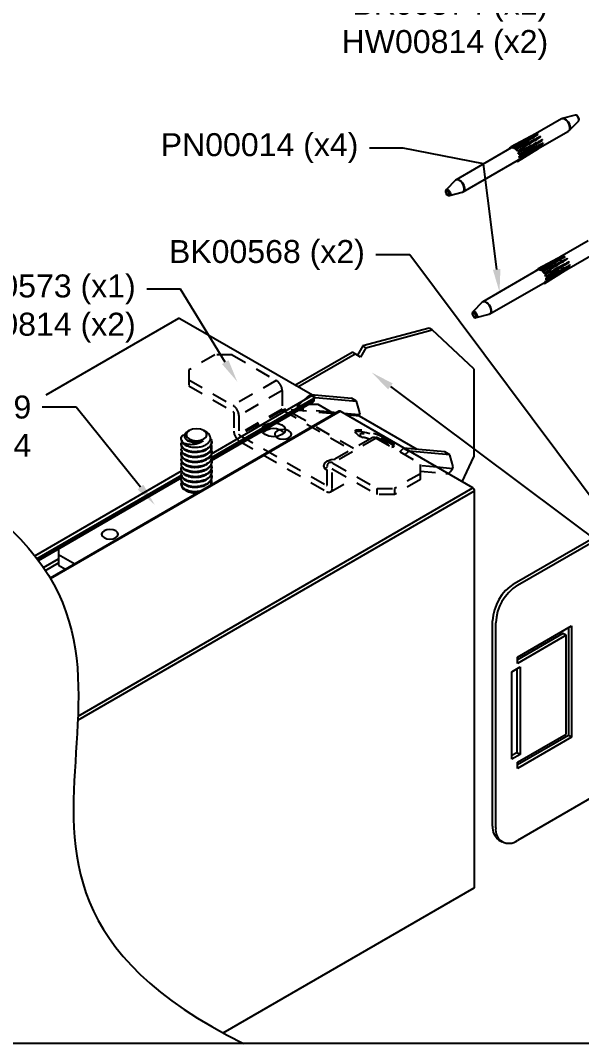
# Model space of a CAD drawing. Header units: inches. Extents: x -1.8 to 12.9, y -12.4 to 0.3.
# Drawn here: x 3.69 to 8.27, y -12.39 to -4.03 of the extents above; entities that cross this region are included whole.
import ezdxf
from ezdxf import colors
from ezdxf.entities.mleader import LeaderData, LeaderLine
from ezdxf.math import Vec2, Vec3

# ---------------------------------------------------------------- set-up
doc = ezdxf.new("R2010")
doc.units = ezdxf.units.IN
doc.header["$LTSCALE"] = 0.5
doc.header["$MEASUREMENT"] = 0
doc.linetypes.add('HIDDEN', pattern=[0.375, 0.25, -0.125])
for name, color, linetype in [('Brackets', 181, 'CONTINUOUS'), ('FAB DWG', 221, 'CONTINUOUS'), ('Hardware', 242, 'CONTINUOUS'), ('Housing', 150, 'CONTINUOUS'), ('Mounting', 4, 'CONTINUOUS')]:
    doc.layers.add(name, color=color, linetype=linetype)
doc.layers.add('Text-Unprinted', color=131, linetype='CONTINUOUS', plot=False)
doc.styles.add('LSAD_Standard', font='arial.ttf')

msp = doc.modelspace()

# ---------------------------------------------------------------- linework, layer by layer
at = {"layer": 'Brackets', "transparency": 16777216}
for p, q in [((7.0267, -6.5428), (6.4843, -6.6881)), ((6.5097, -6.7027), (7.0521, -6.5574)), ((7.0521, -6.5574), (7.0267, -6.5428)), ((7.3936, -6.8742), (7.0521, -6.5574)), ((5.9297, -7.0083), (6.3967, -6.7387)), ((5.9551, -7.0229), (6.4221, -6.7533)), ((6.4221, -6.7533), (6.3967, -6.7387)), ((6.4659, -6.7787), (6.4221, -6.7533)), ((6.4843, -6.6881), (6.4405, -6.764)), ((6.5097, -6.7027), (6.4659, -6.7787)), ((6.5097, -6.7027), (6.4843, -6.6881)), ((7.3936, -6.8742), (7.3936, -7.5943)), ((6.0601, -7.0835), (6.3918, -7.1132)), ((6.0805, -7.0978), (6.0973, -7.1075)), ((6.0973, -7.1075), (6.0871, -7.1165)), ((6.0973, -7.1075), (6.4341, -7.1376)), ((6.4341, -7.1376), (6.3918, -7.1132)), ((6.46, -7.2342), (6.4341, -7.1376)), ((6.454, -7.2497), (6.3285, -7.2385)), ((6.4568, -7.2602), (6.3496, -7.2507)), ((6.46, -7.2342), (6.454, -7.2497)), ((6.9304, -7.5336), (6.4568, -7.2602)), ((7.2962, -7.7971), (7.3936, -7.5943)), ((7.7229, -8.6277), (8.6959, -8.066)), ((7.7483, -8.6424), (8.7213, -8.0807)), ((7.5461, -10.6092), (7.5461, -8.9339)), ((7.5715, -10.6239), (7.5715, -8.9485)), ((7.7483, -9.2298), (8.1902, -8.9746)), ((8.1649, -8.9893), (8.1649, -9.8688)), ((8.1902, -8.9746), (8.1902, -9.8834)), ((8.121, -9.0359), (7.7483, -9.2511)), ((8.1464, -9.0506), (7.7483, -9.2804)), ((8.1464, -9.0506), (8.121, -9.0359)), ((8.1464, -9.8581), (8.1464, -9.0506)), ((7.7483, -9.2804), (7.7483, -9.2298)), ((7.7041, -9.3484), (7.7704, -9.3101)), ((7.7041, -10.0628), (7.7041, -9.3484)), ((7.745, -9.3247), (7.745, -10.0099)), ((7.7704, -9.3101), (7.7704, -10.0246)), ((7.7483, -10.0879), (8.1464, -9.8581)), ((8.1649, -9.8688), (7.7483, -10.1093)), ((8.1902, -9.8834), (7.7483, -10.1386)), ((8.1902, -9.8834), (8.1649, -9.8688)), ((7.745, -10.0099), (7.7041, -10.0335)), ((7.7704, -10.0246), (7.7041, -10.0628)), ((7.7704, -10.0246), (7.745, -10.0099)), ((7.7483, -10.1386), (7.7483, -10.0879)), ((8.7213, -10.1643), (7.7483, -10.726)), ((7.5979, -10.7237), (7.6233, -10.7384))]:
    msp.add_line(p, q, dxfattribs=at)
at = {"layer": 'Brackets', "linetype": 'HIDDEN', "transparency": 16777216}
for p, q in [((5.276, -6.7615), (5.0638, -6.8839)), ((5.4174, -6.7615), (5.276, -6.7615)), ((5.4174, -6.7615), (5.778, -6.9697)), ((5.0638, -6.8839), (5.0638, -7.0144)), ((5.0638, -6.9656), (5.4245, -7.1738)), ((5.0638, -7.0144), (5.4245, -7.2226)), ((5.778, -6.9697), (5.4245, -7.1738)), ((5.8259, -7.0527), (5.4724, -7.2568)), ((5.8259, -7.0527), (5.8259, -7.2031)), ((5.9584, -7.1687), (6.055, -7.0831)), ((6.055, -7.0831), (6.0601, -7.0835)), ((6.055, -7.0831), (6.0805, -7.0978)), ((5.9524, -7.1842), (5.9584, -7.1687)), ((6.0007, -7.1931), (5.9584, -7.1687)), ((6.0007, -7.1931), (6.0871, -7.1165)), ((5.4301, -7.2324), (5.4301, -7.3828)), ((5.8259, -7.2031), (5.4724, -7.4072)), ((5.4724, -7.2568), (5.4724, -7.4072)), ((5.8316, -7.2129), (5.478, -7.417)), ((5.8316, -7.2129), (6.391, -7.5358)), ((6.2492, -7.2417), (5.8556, -7.2065)), ((6.4085, -7.5257), (5.8556, -7.2065)), ((5.9947, -7.2086), (6.0007, -7.1931)), ((6.2281, -7.2295), (5.9947, -7.2086)), ((5.478, -7.417), (6.1875, -7.8266)), ((5.4769, -7.4652), (6.1875, -7.8754)), ((6.5608, -7.4378), (6.2072, -7.6419)), ((6.5947, -7.4411), (6.2411, -7.6452)), ((6.5947, -7.4411), (6.9553, -7.6493)), ((6.7864, -7.5518), (6.8181, -7.5236)), ((6.8286, -7.5762), (6.8604, -7.548)), ((6.1932, -7.8233), (6.1932, -7.6729)), ((6.1932, -7.8233), (6.1932, -7.6729)), ((6.2411, -7.6452), (6.6018, -7.8534)), ((6.9553, -7.7798), (6.9553, -7.6493)), ((6.2355, -7.8477), (6.2355, -7.6973)), ((6.2355, -7.8477), (6.2355, -7.6973)), ((6.2411, -7.6941), (6.6018, -7.9022)), ((6.9553, -7.731), (6.7432, -7.8534)), ((6.2214, -7.8788), (6.3913, -7.7807)), ((6.6018, -7.8534), (6.7432, -7.8534)), ((6.6018, -7.9022), (6.6018, -7.8534)), ((6.9553, -7.7798), (6.7432, -7.9022)), ((6.7432, -7.8534), (6.7432, -7.9022)), ((6.7432, -7.9022), (6.6018, -7.9022))]:
    msp.add_line(p, q, dxfattribs=at)
at = {"layer": 'Brackets', "linetype": 'Continuous', "lineweight": 25, "transparency": 16777216}
for p, q in [((6.2685, -7.2331), (6.2281, -7.2295)), ((6.253, -7.242), (6.2492, -7.2417))]:
    msp.add_line(p, q, dxfattribs=at)
at = {"layer": 'Brackets', "lineweight": 25, "transparency": 16777216}
for p, q in [((7.1549, -7.5537), (6.8181, -7.5236)), ((6.8181, -7.5236), (6.8604, -7.548)), ((7.1972, -7.5781), (6.8604, -7.548)), ((7.1972, -7.5781), (7.1549, -7.5537)), ((7.2231, -7.6747), (7.1972, -7.5781)), ((7.2171, -7.6902), (7.0916, -7.679)), ((7.2171, -7.6902), (7.2231, -7.6747))]:
    msp.add_line(p, q, dxfattribs=at)
at = {"layer": 'Brackets', "linetype": 'HIDDEN', "lineweight": 25, "transparency": 16777216}
for p, q in [((7.0916, -7.679), (6.9553, -7.6668)), ((6.9553, -7.7115), (7.1631, -7.7301))]:
    msp.add_line(p, q, dxfattribs=at)
at = {"layer": 'Brackets', "transparency": 16777216, "flags": 128}
for points in [[(5.6868, -7.4124), (5.6659, -7.3943), (5.6585, -7.3729), (5.6659, -7.3515), (5.6868, -7.3334), (5.7182, -7.3213), (5.7552, -7.3171), (5.7923, -7.3213), (5.8236, -7.3334), (5.8446, -7.3515), (5.852, -7.3729), (5.8446, -7.3943), (5.8236, -7.4124), (5.7923, -7.4245), (5.7552, -7.4288), (5.7182, -7.4245), (5.6868, -7.4124)], [(6.1932, -7.7042), (6.1745, -7.688), (6.1671, -7.6666), (6.1745, -7.6453), (6.1955, -7.6271), (6.2269, -7.615), (6.2604, -7.6112)]]:
    msp.add_lwpolyline(points, dxfattribs=at)
at = {"layer": 'Brackets', "linetype": 'HIDDEN', "transparency": 16777216, "flags": 128}
for points in [[(6.6873, -7.4539), (6.6487, -7.4338), (6.6048, -7.4145), (6.559, -7.3976), (6.5151, -7.3845), (6.4765, -7.3763), (6.4466, -7.3737), (6.4275, -7.3767), (6.421, -7.3853), (6.4276, -7.3986), (6.4466, -7.4157), (6.4766, -7.4351), (6.5151, -7.4552), (6.5236, -7.4592)], [(6.7361, -7.5124), (6.7337, -7.5067), (6.7182, -7.4902), (6.6902, -7.4706), (6.6521, -7.4498), (6.6075, -7.4295), (6.5601, -7.4116), (6.5143, -7.3977), (6.4741, -7.3889), (6.443, -7.3862), (6.4239, -7.3896), (6.4223, -7.3906)], [(6.6962, -7.4997), (6.6897, -7.4881), (6.6696, -7.472), (6.6384, -7.454), (6.5999, -7.4363), (6.5586, -7.4209), (6.5196, -7.4098), (6.4876, -7.4043), (6.4664, -7.4051), (6.4586, -7.412), (6.4652, -7.4242), (6.4822, -7.4382)], [(6.7229, -7.5151), (6.7363, -7.5123), (6.7428, -7.5037), (6.7363, -7.4904), (6.7173, -7.4733), (6.6873, -7.4539)]]:
    msp.add_lwpolyline(points, dxfattribs=at)
at = {"layer": 'Brackets', "linetype": 'HIDDEN', "transparency": 16777216}
for centre, radius, start, end in [((5.7219, -7.0574), 0.1042, 2.60548, 57.39452), ((5.3683, -7.2615), 0.1042, 2.60548, 57.39452), ((6.0318, -7.2147), 0.085, 158.97335, 179.95577), ((5.4178, -7.2329), 0.0123, 2.60548, 57.39452), ((5.8382, -7.2025), 0.0123, 182.60548, 237.39452), ((5.8539, -7.248), 0.0416, 87.64224, 122.34928), ((6.0027, -7.2122), 0.00869, 156.02383, 233.97678), ((5.5347, -7.3779), 0.1047, 182.69297, 236.48332), ((5.4847, -7.4066), 0.0123, 182.60548, 237.39452), ((6.5748, -7.4688), 0.0341, 54.38242, 114.30712), ((6.4552, -7.8011), 0.3901, 55.98148, 68.58188), ((6.2224, -7.6682), 0.0296, 50.79671, 189.21404), ((6.2389, -7.6968), 0.00349, 50.79671, 189.21404), ((6.1898, -7.8239), 0.00349, 230.79671, 9.21404), ((6.2063, -7.8525), 0.0296, 230.79671, 9.21404)]:
    msp.add_arc(centre, radius, start, end, dxfattribs=at)
at = {"layer": 'Brackets', "transparency": 16777216}
for centre, radius, start, end in [((6.4619, -7.2532), 0.00869, 156.02383, 233.97678), ((5.7552, -7.4911), 0.1279, 47.14783, 132.85217), ((6.2639, -7.7849), 0.1279, 123.5342, 132.85217), ((7.9299, -8.9514), 0.3842, 122.60548, 177.39452), ((7.9553, -8.966), 0.3842, 122.60548, 177.39452), ((7.6686, -10.6228), 0.1232, 173.70115, 234.98667), ((7.6793, -10.6414), 0.1092, 170.78596, 309.20329)]:
    msp.add_arc(centre, radius, start, end, dxfattribs=at)
at = {"layer": 'Brackets', "lineweight": 25, "transparency": 16777216}
for centre, radius, start, end in [((7.1639, -7.6526), 0.0775, 269.40998, 280.38884), ((7.1598, -7.6713), 0.0603, 287.40693, 341.68273)]:
    msp.add_arc(centre, radius, start, end, dxfattribs=at)
at = {"layer": 'Brackets', "linetype": 'HIDDEN', "transparency": 16777216}
for points, knots in [([(6.5402, -7.4497), (6.5335, -7.4472), (6.5167, -7.4412), (6.4954, -7.4362), (6.4809, -7.4339), (6.4783, -7.435), (6.4781, -7.4351)], [0, 0, 0, 0, 0.240847, 0.60214, 0.971615, 1, 1, 1, 1]), ([(6.5976, -7.4379), (6.6097, -7.4458), (6.6218, -7.4537), (6.6297, -7.4613), (6.6298, -7.4614)], [0, 0, 0, 0, 0.990561, 1, 1, 1, 1]), ([(6.6748, -7.4874), (6.6679, -7.4813), (6.6555, -7.4703), (6.6271, -7.4531), (6.6076, -7.443), (6.5976, -7.4379)], [0, 0, 0, 0, 0.385637, 0.687452, 1, 1, 1, 1]), ([(6.6879, -7.4961), (6.6862, -7.4924), (6.6837, -7.4869), (6.676, -7.48), (6.6734, -7.4777)], [0, 0, 0, 0, 0.673372, 1, 1, 1, 1])]:
    msp.add_open_spline(points, degree=3, knots=knots, dxfattribs=at)
at = {"layer": 'Hardware', "transparency": 16777216}
for p, q in [((8.1083, -4.833), (7.8767, -4.9667)), ((8.1159, -4.8309), (8.1104, -4.8322)), ((8.2195, -4.803), (8.1148, -4.8303)), ((8.1714, -4.9283), (8.2474, -4.8513)), ((7.8967, -4.956), (7.6987, -5.062)), ((7.9165, -4.9606), (7.7185, -5.0666)), ((7.8812, -5.0074), (7.7386, -5.0837)), ((7.839, -5.0769), (7.9537, -5.0057)), ((7.913, -5.0785), (8.1658, -4.9326)), ((7.6975, -5.0701), (7.247, -5.3302)), ((7.6969, -5.0645), (7.6845, -5.0711)), ((7.7496, -5.1803), (7.9211, -5.0738)), ((7.7627, -5.1244), (7.8394, -5.0767)), ((7.7638, -5.1711), (7.9546, -5.0527)), ((7.7686, -5.1507), (7.9594, -5.0322)), ((7.3045, -5.4298), (7.7568, -5.1687)), ((7.2414, -5.3345), (7.1655, -5.4115)), ((7.2954, -5.4323), (7.3025, -5.4306)), ((7.3045, -5.4298), (7.3031, -5.4305)), ((7.1933, -5.4598), (7.298, -5.4325)), ((8.3275, -5.8297), (8.0958, -5.9635)), ((8.1321, -6.0753), (8.385, -5.9293)), ((8.1158, -5.9528), (7.9178, -6.0587)), ((8.1356, -5.9573), (7.9376, -6.0633)), ((8.1003, -6.0042), (7.9578, -6.0805)), ((8.0581, -6.0737), (8.1728, -6.0024)), ((7.9167, -6.0669), (7.4661, -6.327)), ((7.9161, -6.0612), (7.9036, -6.0679)), ((7.9688, -6.1771), (8.1402, -6.0706)), ((7.9818, -6.1211), (8.0586, -6.0735)), ((7.9829, -6.1679), (8.1737, -6.0494)), ((7.9877, -6.1474), (8.1785, -6.029)), ((7.5236, -6.4266), (7.9759, -6.1655)), ((7.4606, -6.3313), (7.3846, -6.4082)), ((7.4125, -6.4565), (7.5171, -6.4292)), ((7.5145, -6.4291), (7.5217, -6.4274)), ((7.5236, -6.4266), (7.5222, -6.4273))]:
    msp.add_line(p, q, dxfattribs=at)
at = {"layer": 'Hardware', "transparency": 16777216, "flags": 128}
for points in [[(8.1658, -4.9326), (8.17, -4.9293), (8.1766, -4.9165), (8.1772, -4.8985), (8.1717, -4.8781), (8.1609, -4.8585), (8.1465, -4.8425), (8.1306, -4.8327), (8.1158, -4.8305), (8.1083, -4.833)], [(8.1154, -4.8302), (8.1174, -4.8298), (8.1322, -4.832), (8.148, -4.8418), (8.1623, -4.8577), (8.1731, -4.8773)], [(8.2474, -4.8513), (8.2474, -4.8513), (8.2506, -4.845), (8.2509, -4.8362), (8.2482, -4.8262), (8.2429, -4.8165), (8.2358, -4.8087), (8.228, -4.8038), (8.2207, -4.8028), (8.2195, -4.803)], [(8.1731, -4.8773), (8.1786, -4.8975), (8.178, -4.9154), (8.1714, -4.9282), (8.1714, -4.9283)], [(7.6831, -5.0785), (7.6828, -5.0774), (7.6826, -5.0745), (7.6833, -5.0723), (7.6849, -5.071), (7.687, -5.0709), (7.6894, -5.0719), (7.6914, -5.0737)], [(7.6976, -5.0703), (7.6968, -5.0672), (7.697, -5.0644), (7.698, -5.0625), (7.6998, -5.0616), (7.7021, -5.062), (7.7045, -5.0634), (7.7067, -5.0658), (7.7084, -5.0688)], [(7.7166, -5.0707), (7.717, -5.0682), (7.7184, -5.0667), (7.7204, -5.0662), (7.7228, -5.067), (7.7252, -5.0688), (7.7272, -5.0715), (7.7287, -5.0746), (7.7293, -5.0776)], [(7.7376, -5.0847), (7.7392, -5.0835), (7.7413, -5.0835), (7.7438, -5.0846), (7.7461, -5.0868), (7.748, -5.0897), (7.7491, -5.0928), (7.7494, -5.0958), (7.7488, -5.0981)], [(7.7506, -5.1721), (7.7514, -5.1752), (7.7512, -5.1779), (7.7502, -5.1799), (7.7484, -5.1808), (7.7461, -5.1804), (7.7437, -5.179), (7.742, -5.1773)], [(7.7549, -5.1084), (7.7572, -5.1088), (7.7597, -5.1104), (7.7619, -5.1129), (7.7635, -5.1159), (7.7644, -5.119), (7.7643, -5.1218), (7.7633, -5.1238), (7.7616, -5.1248)], [(7.7624, -5.1589), (7.7643, -5.1618), (7.7654, -5.1649), (7.7656, -5.1679), (7.7648, -5.1701), (7.7633, -5.1714), (7.7612, -5.1715), (7.7587, -5.1704), (7.7564, -5.1683)], [(7.764, -5.1356), (7.7664, -5.1375), (7.7685, -5.1402), (7.7698, -5.1433), (7.7704, -5.1464), (7.77, -5.1489), (7.7687, -5.1506), (7.7668, -5.1511), (7.7644, -5.1505)], [(7.298, -5.4325), (7.307, -5.4272), (7.3136, -5.4145), (7.3142, -5.3966), (7.3087, -5.3763), (7.2979, -5.3567), (7.2836, -5.3408), (7.2678, -5.331), (7.253, -5.3288), (7.2414, -5.3345)], [(7.247, -5.3302), (7.2544, -5.3277), (7.2693, -5.3299), (7.2851, -5.3398), (7.2995, -5.3557), (7.3103, -5.3754)], [(7.165, -5.439), (7.1684, -5.4454), (7.1731, -5.4505), (7.1782, -5.4536), (7.1829, -5.4544), (7.1867, -5.4525), (7.1888, -5.4484), (7.189, -5.4426), (7.1872, -5.4361), (7.1837, -5.4297), (7.1791, -5.4246), (7.174, -5.4215), (7.1692, -5.4208), (7.1655, -5.4226), (7.1634, -5.4267), (7.1632, -5.4325), (7.165, -5.439)], [(7.1655, -5.4115), (7.1711, -5.4087), (7.1784, -5.4098), (7.1862, -5.4146), (7.1933, -5.4224), (7.1986, -5.4321), (7.2013, -5.4421), (7.201, -5.4509), (7.1978, -5.4572), (7.1933, -5.4598)], [(7.3103, -5.3754), (7.3159, -5.3957), (7.3153, -5.4137), (7.3087, -5.4266), (7.3045, -5.4298)], [(7.9022, -6.0752), (7.9019, -6.0742), (7.9017, -6.0713), (7.9024, -6.069), (7.904, -6.0677), (7.9061, -6.0676), (7.9085, -6.0687), (7.9105, -6.0704)], [(7.9167, -6.067), (7.9159, -6.0639), (7.9161, -6.0612), (7.9171, -6.0593), (7.9189, -6.0584), (7.9212, -6.0587), (7.9236, -6.0602), (7.9258, -6.0626), (7.9276, -6.0656)], [(7.9357, -6.0675), (7.9362, -6.065), (7.9375, -6.0634), (7.9395, -6.063), (7.9419, -6.0637), (7.9443, -6.0656), (7.9464, -6.0682), (7.9478, -6.0713), (7.9484, -6.0744)], [(7.9567, -6.0814), (7.9583, -6.0802), (7.9605, -6.0802), (7.9629, -6.0814), (7.9652, -6.0836), (7.9671, -6.0864), (7.9682, -6.0896), (7.9685, -6.0925), (7.9679, -6.0949)], [(7.9697, -6.1689), (7.9705, -6.172), (7.9703, -6.1747), (7.9693, -6.1766), (7.9675, -6.1775), (7.9652, -6.1772), (7.9628, -6.1757), (7.9611, -6.174)], [(7.9741, -6.1052), (7.9764, -6.1056), (7.9788, -6.1072), (7.981, -6.1096), (7.9826, -6.1127), (7.9835, -6.1158), (7.9834, -6.1185), (7.9825, -6.1206), (7.9807, -6.1215)], [(7.9816, -6.1557), (7.9834, -6.1586), (7.9845, -6.1617), (7.9847, -6.1646), (7.984, -6.1669), (7.9824, -6.1682), (7.9803, -6.1683), (7.9779, -6.1672), (7.9755, -6.1651)], [(7.9832, -6.1323), (7.9856, -6.1343), (7.9876, -6.137), (7.989, -6.1401), (7.9895, -6.1431), (7.9891, -6.1457), (7.9878, -6.1473), (7.9859, -6.1479), (7.9835, -6.1472)], [(7.5171, -6.4292), (7.5261, -6.424), (7.5327, -6.4112), (7.5333, -6.3933), (7.5278, -6.373), (7.517, -6.3535), (7.5027, -6.3376), (7.4869, -6.3278), (7.4721, -6.3256), (7.4606, -6.3313)], [(7.4661, -6.327), (7.4735, -6.3245), (7.4884, -6.3267), (7.5042, -6.3365), (7.5187, -6.3525), (7.5295, -6.3721)], [(7.3841, -6.4358), (7.3875, -6.4421), (7.3922, -6.4472), (7.3973, -6.4504), (7.4021, -6.4511), (7.4058, -6.4493), (7.4079, -6.4451), (7.4081, -6.4394), (7.4063, -6.4328), (7.4029, -6.4265), (7.3982, -6.4214), (7.3931, -6.4182), (7.3883, -6.4175), (7.3846, -6.4194), (7.3825, -6.4235), (7.3823, -6.4293), (7.3841, -6.4358)], [(7.3846, -6.4082), (7.3903, -6.4054), (7.3976, -6.4065), (7.4054, -6.4113), (7.4124, -6.4192), (7.4177, -6.4288), (7.4205, -6.4388), (7.4202, -6.4477), (7.4169, -6.454), (7.4125, -6.4565)], [(7.5295, -6.3721), (7.535, -6.3925), (7.5344, -6.4105), (7.5278, -6.4233), (7.5236, -6.4266)]]:
    msp.add_lwpolyline(points, dxfattribs=at)
at = {"layer": 'Hardware', "transparency": 16777216}
for centre, radius, start, end in [((7.897, -4.9573), 0.00131, 32.99502, 104.57169), ((7.9167, -4.9624), 0.00183, 15.49078, 95.09869), ((7.9364, -4.98), 0.00238, 1.78132, 77.80732), ((7.9513, -5.005), 0.00245, 344.96037, 59.43044), ((7.7059, -5.0912), 0.0225, 83.61856, 111.69015), ((7.6984, -5.1192), 0.0517, 53.40718, 69.49045), ((7.6735, -5.1494), 0.0911, 34.28514, 45.3035), ((7.9537, -5.0518), 0.00129, 314.00751, 31.76155), ((7.958, -5.0311), 0.00175, 321.8837, 50.0848), ((7.6717, -5.1519), 0.0939, 16.79596, 27.59485), ((7.7395, -5.1509), 0.0243, 314.02497, 340.73549), ((7.7084, -5.1444), 0.0564, 353.8124, 8.99753), ((8.1161, -5.954), 0.00131, 32.99502, 104.57169), ((8.1358, -5.9592), 0.00183, 15.49078, 95.09869), ((8.1555, -5.9767), 0.00238, 1.78132, 77.80732), ((8.1705, -6.0018), 0.00245, 344.96037, 59.43044), ((7.925, -6.088), 0.0225, 83.61856, 111.69015), ((7.9176, -6.1159), 0.0517, 53.40718, 69.49045), ((7.8926, -6.1462), 0.0911, 34.28514, 45.3035), ((8.1728, -6.0485), 0.00129, 314.00751, 31.76155), ((8.1771, -6.0279), 0.00175, 321.8837, 50.0848), ((7.8909, -6.1487), 0.0939, 16.79596, 27.59485), ((7.9587, -6.1477), 0.0243, 314.02497, 340.73549), ((7.9275, -6.1412), 0.0564, 353.8124, 8.99753)]:
    msp.add_arc(centre, radius, start, end, dxfattribs=at)
for points, knots in [([(8.2472, -4.851), (8.2477, -4.8506), (8.2501, -4.8488), (8.2521, -4.8435), (8.2532, -4.8359), (8.2515, -4.8266), (8.2468, -4.8168), (8.2395, -4.8083), (8.2313, -4.8034), (8.2242, -4.8019), (8.2208, -4.803), (8.2198, -4.8033)], [0, 0, 0, 0, 0.0341972, 0.1359613, 0.2488412, 0.3845063, 0.5314127, 0.6791678, 0.836556, 0.9534937, 1, 1, 1, 1]), ([(7.7084, -5.0688), (7.7122, -5.0666), (7.7321, -5.0548), (7.7953, -5.0172), (7.8548, -4.9821), (7.8981, -4.9565)], [0, 0, 0, 0, 0.058989, 0.315059, 1, 1, 1, 1]), ([(7.7293, -5.0776), (7.733, -5.0754), (7.7529, -5.0632), (7.816, -5.0246), (7.8753, -4.9883), (7.9184, -4.9619)], [0, 0, 0, 0, 0.058989, 0.315059, 1, 1, 1, 1]), ([(7.7488, -5.0981), (7.7525, -5.0958), (7.7725, -5.0834), (7.8359, -5.044), (7.8954, -5.0069), (7.9388, -4.9799)], [0, 0, 0, 0, 0.058989, 0.315059, 1, 1, 1, 1]), ([(7.9526, -5.0029), (7.9521, -5.0032), (7.9483, -5.0052), (7.9314, -5.0142), (7.866, -5.049), (7.8039, -5.0822), (7.7549, -5.1084)], [0, 0, 0, 0, 0.007458, 0.057409, 0.257212, 1, 1, 1, 1]), ([(7.9369, -4.9777), (7.9364, -4.9779), (7.9326, -4.9799), (7.9155, -4.989), (7.8974, -4.9987), (7.8826, -5.0067), (7.8811, -5.0075)], [0, 0, 0, 0, 0.026637, 0.205031, 0.918608, 1, 1, 1, 1]), ([(7.9548, -5.0511), (7.9543, -5.0514), (7.9507, -5.0534), (7.9342, -5.0626), (7.8707, -5.0984), (7.8101, -5.1322), (7.7624, -5.1589)], [0, 0, 0, 0, 0.007458, 0.057409, 0.257212, 1, 1, 1, 1]), ([(7.9591, -5.0298), (7.9587, -5.0301), (7.9549, -5.0321), (7.9382, -5.0411), (7.8738, -5.0761), (7.8124, -5.1094), (7.764, -5.1356)], [0, 0, 0, 0, 0.007458, 0.057409, 0.257212, 1, 1, 1, 1]), ([(7.1655, -5.4119), (7.165, -5.4122), (7.1628, -5.414), (7.1608, -5.4191), (7.1596, -5.4266), (7.1608, -5.4336), (7.1624, -5.4377), (7.1628, -5.4387)], [0, 0, 0, 0, 0.065785, 0.306251, 0.571545, 0.890556, 1, 1, 1, 1]), ([(7.1628, -5.4387), (7.1642, -5.4416), (7.1671, -5.4477), (7.1743, -5.4552), (7.1822, -5.4595), (7.1889, -5.4609), (7.1921, -5.4598), (7.193, -5.4595)], [0, 0, 0, 0, 0.221492, 0.477911, 0.724167, 0.926519, 1, 1, 1, 1]), ([(7.9276, -6.0656), (7.9313, -6.0634), (7.9512, -6.0515), (8.0144, -6.014), (8.0739, -5.9789), (8.1172, -5.9533)], [0, 0, 0, 0, 0.058989, 0.315059, 1, 1, 1, 1]), ([(7.9484, -6.0744), (7.9521, -6.0721), (7.972, -6.0599), (8.0351, -6.0213), (8.0944, -5.9851), (8.1376, -5.9587)], [0, 0, 0, 0, 0.058989, 0.315059, 1, 1, 1, 1]), ([(7.9679, -6.0949), (7.9716, -6.0925), (7.9916, -6.0801), (8.055, -6.0407), (8.1146, -6.0037), (8.1579, -5.9767)], [0, 0, 0, 0, 0.058989, 0.315059, 1, 1, 1, 1]), ([(8.1717, -5.9997), (8.1712, -5.9999), (8.1674, -6.0019), (8.1505, -6.0109), (8.0851, -6.0458), (8.023, -6.079), (7.9741, -6.1052)], [0, 0, 0, 0, 0.007458, 0.057409, 0.257212, 1, 1, 1, 1]), ([(8.156, -5.9744), (8.1555, -5.9747), (8.1517, -5.9767), (8.1346, -5.9858), (8.1165, -5.9955), (8.1017, -6.0034), (8.1002, -6.0043)], [0, 0, 0, 0, 0.026637, 0.205031, 0.918608, 1, 1, 1, 1]), ([(8.1739, -6.0478), (8.1735, -6.0481), (8.1698, -6.0502), (8.1533, -6.0594), (8.0898, -6.0951), (8.0293, -6.129), (7.9816, -6.1557)], [0, 0, 0, 0, 0.007458, 0.057409, 0.257212, 1, 1, 1, 1]), ([(8.1783, -6.0266), (8.1778, -6.0268), (8.174, -6.0288), (8.1573, -6.0378), (8.0929, -6.0729), (8.0315, -6.1061), (7.9832, -6.1323)], [0, 0, 0, 0, 0.007458, 0.057409, 0.257212, 1, 1, 1, 1]), ([(7.3846, -6.4086), (7.3841, -6.409), (7.3819, -6.4107), (7.3799, -6.4159), (7.3788, -6.4234), (7.3799, -6.4303), (7.3815, -6.4344), (7.3819, -6.4355)], [0, 0, 0, 0, 0.065785, 0.306251, 0.571545, 0.890556, 1, 1, 1, 1]), ([(7.3819, -6.4355), (7.3833, -6.4383), (7.3863, -6.4444), (7.3934, -6.4519), (7.4013, -6.4563), (7.408, -6.4577), (7.4113, -6.4566), (7.4121, -6.4563)], [0, 0, 0, 0, 0.221492, 0.477911, 0.724167, 0.926519, 1, 1, 1, 1])]:
    msp.add_open_spline(points, degree=3, knots=knots, dxfattribs=at)
at = {"layer": 'Housing', "linetype": 'Continuous', "lineweight": 25, "transparency": 16777216}
for p, q in [((4.9787, -6.464), (3.8941, -7.0901)), ((6.073, -7.091), (4.9887, -6.465)), ((5.2472, -7.5677), (6.073, -7.091)), ((5.2461, -7.6173), (6.0871, -7.1318)), ((5.2477, -7.6232), (6.083, -7.1409)), ((5.2496, -7.5989), (6.0871, -7.1155)), ((6.0871, -7.1318), (6.0871, -7.1155)), ((6.2897, -7.2209), (3.9295, -8.5834)), ((3.9324, -8.5884), (6.2997, -7.2218)), ((7.384, -7.8478), (6.2997, -7.2218)), ((3.804, -8.4008), (5.0041, -7.708)), ((3.8215, -8.4234), (5.005, -7.7401)), ((3.8301, -8.4348), (5.0053, -7.7563)), ((3.8336, -8.4395), (5.0049, -7.7633)), ((4.1573, -9.7105), (7.384, -7.8478)), ((4.1559, -9.744), (7.3982, -7.8723)), ((7.3982, -11.1058), (7.3982, -7.8723)), ((3.8757, -8.4987), (3.9987, -8.4277)), ((3.8914, -8.5223), (3.9987, -8.4604)), ((5.3432, -12.2988), (7.394, -11.115))]:
    msp.add_line(p, q, dxfattribs=at)
for centre, radius, start, end in [((4.9828, -6.4732), 0.0101, 54.38243, 114.30712), ((6.0564, -7.1169), 0.0307, 2.60548, 57.39452), ((6.0773, -7.1329), 0.00986, 305.01331, 6.29877), ((6.2938, -7.23), 0.0101, 54.38243, 114.30712), ((7.3675, -7.8737), 0.0307, 2.60484, 57.39501), ((7.3884, -11.1069), 0.00986, 305.01321, 6.29842)]:
    msp.add_arc(centre, radius, start, end, dxfattribs=at)
at = {"layer": 'Housing', "color": 1, "transparency": 16777216}
msp.add_open_spline([(2.7705, -7.6295), (4.2482, -8.3619), (4.1405, -10.0076), (4.0329, -11.6533), (5.5106, -12.3857)], degree=3, dxfattribs=at)
at = {"layer": 'Mounting', "linetype": 'Continuous', "lineweight": 25, "transparency": 16777216}
for p, q in [((6.1201, -7.1671), (6.0376, -7.1671)), ((6.2514, -7.243), (6.1201, -7.1671)), ((5.0659, -7.3787), (5.0533, -7.386)), ((5.2039, -7.3893), (5.1855, -7.3787)), ((5.0012, -7.4458), (5.0012, -7.454)), ((5.0012, -7.4897), (5.0012, -7.4948)), ((5.2502, -7.4744), (5.2502, -7.4693)), ((5.2502, -7.5153), (5.2502, -7.5101)), ((5.0012, -7.5306), (5.0012, -7.5357)), ((5.0012, -7.5714), (5.0012, -7.5765)), ((5.2502, -7.5561), (5.2502, -7.551)), ((5.2502, -7.5969), (5.2502, -7.5918)), ((5.0012, -7.6122), (5.0012, -7.6173)), ((5.0012, -7.653), (5.0012, -7.6582)), ((5.2502, -7.6377), (5.2502, -7.6326)), ((5.2502, -7.6786), (5.2502, -7.6734)), ((5.0012, -7.6939), (5.0012, -7.699)), ((5.0012, -7.7347), (5.0012, -7.7398)), ((5.2502, -7.7194), (5.2502, -7.7143)), ((5.2502, -7.7602), (5.2502, -7.7551)), ((5.0012, -7.7755), (5.0012, -7.7806)), ((5.0012, -7.8164), (5.0012, -7.8215)), ((5.2427, -7.8278), (5.2469, -7.8009)), ((5.2502, -7.8011), (5.2502, -7.7959)), ((5.073, -7.8792), (5.0714, -7.8818)), ((3.9987, -8.3442), (3.9987, -8.4771)), ((3.9987, -8.3917), (4.1301, -8.4676)), ((3.9987, -8.4771), (4.0561, -8.5103))]:
    msp.add_line(p, q, dxfattribs=at)
at = {"layer": 'Mounting', "linetype": 'Continuous', "lineweight": 25, "transparency": 16777216, "flags": 128}
for points in [[(5.1854, -7.3787), (5.158, -7.3681), (5.1257, -7.3644), (5.0934, -7.3681), (5.0659, -7.3787), (5.0476, -7.3945), (5.0412, -7.4132), (5.0476, -7.4319), (5.0659, -7.4477), (5.0934, -7.4583), (5.1257, -7.462), (5.158, -7.4583), (5.1854, -7.4477), (5.2038, -7.4319), (5.2102, -7.4132), (5.2038, -7.3945), (5.1854, -7.3787)], [(5.8809, -7.3817), (5.8588, -7.3732), (5.8328, -7.3702), (5.8068, -7.3732), (5.7847, -7.3817), (5.77, -7.3945), (5.7648, -7.4095), (5.77, -7.4245), (5.7847, -7.4373), (5.8068, -7.4458), (5.8328, -7.4488), (5.8588, -7.4458), (5.8809, -7.4373), (5.8956, -7.4245), (5.9008, -7.4095), (5.8956, -7.3945), (5.8809, -7.3817)], [(5.0103, -7.8455), (5.0124, -7.8482), (5.0373, -7.8687)], [(5.2506, -7.8207), (5.2502, -7.8114), (5.2423, -7.7917)], [(4.3705, -8.2537), (4.3926, -8.2622), (4.4186, -8.2652), (4.4446, -8.2622), (4.4667, -8.2537), (4.4814, -8.2409), (4.4866, -8.2259), (4.4814, -8.2109), (4.4667, -8.1981), (4.4446, -8.1896), (4.4186, -8.1866), (4.3926, -8.1896), (4.3705, -8.1981), (4.3558, -8.2109), (4.3506, -8.2259), (4.3558, -8.2409), (4.3705, -8.2537)]]:
    msp.add_lwpolyline(points, dxfattribs=at)
at = {"layer": 'Mounting', "linetype": 'Continuous', "lineweight": 25, "transparency": 16777216}
for centre, radius, start, end in [((5.1048, -7.3872), 0.1282, 225.31736, 262.01379), ((5.045, -7.8177), 0.0443, 148.5515, 201.32882), ((5.1238, -7.7027), 0.1872, 242.46333, 272.17076)]:
    msp.add_arc(centre, radius, start, end, dxfattribs=at)
for points, knots in [([(5.0147, -7.4784), (5.0084, -7.4682), (4.9957, -7.448), (5.0064, -7.4212), (5.0256, -7.4122), (5.0298, -7.4102)], [0, 0, 0, 0, 0.437517, 0.876564, 1, 1, 1, 1]), ([(5.0538, -7.3869), (5.0489, -7.3896), (5.0361, -7.3967), (5.0265, -7.4124), (5.0256, -7.4309), (5.0368, -7.4481), (5.0577, -7.4618), (5.0837, -7.47), (5.1026, -7.4712), (5.1107, -7.4717)], [0, 0, 0, 0, 0.099353, 0.261253, 0.420613, 0.578157, 0.731272, 0.884439, 1, 1, 1, 1]), ([(5.087, -7.5142), (5.1009, -7.5151), (5.1287, -7.5171), (5.17, -7.5095), (5.2049, -7.4949), (5.2298, -7.4747), (5.242, -7.4508), (5.2404, -7.4265), (5.2274, -7.4049), (5.2108, -7.3945), (5.2035, -7.3899)], [0, 0, 0, 0, 0.133775, 0.267375, 0.396913, 0.52653, 0.652814, 0.778145, 0.901487, 1, 1, 1, 1]), ([(5.2393, -7.4438), (5.2433, -7.4494), (5.256, -7.4669), (5.2448, -7.5005), (5.2077, -7.5333), (5.1487, -7.5522), (5.0847, -7.5527), (5.0299, -7.5356), (5.0018, -7.5069), (4.9956, -7.4819), (5.0063, -7.4722), (5.0069, -7.4717)], [0, 0, 0, 0, 0.061108, 0.193822, 0.326581, 0.460736, 0.593187, 0.726391, 0.86024, 0.992593, 1, 1, 1, 1]), ([(5.0014, -7.4949), (5.0013, -7.495), (4.9962, -7.5057), (5.0147, -7.5283), (5.0562, -7.5518), (5.1182, -7.5598), (5.1818, -7.5494), (5.2294, -7.5225), (5.2526, -7.4938), (5.2482, -7.4777), (5.2474, -7.4746)], [0, 0, 0, 0, 0.002505, 0.162715, 0.321428, 0.482065, 0.64161, 0.800499, 0.961402, 1, 1, 1, 1]), ([(5.2436, -7.4921), (5.2468, -7.5013), (5.2545, -7.5235), (5.2303, -7.5582), (5.1816, -7.5851), (5.1182, -7.5956), (5.0566, -7.5875), (5.0132, -7.5639), (4.9955, -7.5352), (5.0061, -7.5187), (5.01, -7.5126)], [0, 0, 0, 0, 0.097804, 0.235661, 0.371793, 0.508488, 0.646117, 0.782098, 0.919362, 1, 1, 1, 1]), ([(5.005, -7.454), (5.0043, -7.4593), (5.002, -7.4756), (5.031, -7.501), (5.0683, -7.5098), (5.087, -7.5142)], [0, 0, 0, 0, 0.194143, 0.595903, 1, 1, 1, 1]), ([(5.005, -7.5356), (5.0044, -7.5416), (5.0027, -7.5585), (5.0338, -7.583), (5.0877, -7.599), (5.1526, -7.5975), (5.2095, -7.5777), (5.246, -7.5472), (5.2468, -7.5246), (5.2471, -7.5151)], [0, 0, 0, 0, 0.086424, 0.246544, 0.406424, 0.565049, 0.725679, 0.884946, 1, 1, 1, 1]), ([(5.1793, -7.4625), (5.1711, -7.4685), (5.1548, -7.4804), (5.1226, -7.4906), (5.088, -7.4952), (5.0535, -7.4934), (5.029, -7.486), (5.018, -7.4801), (5.0147, -7.4784)], [0, 0, 0, 0, 0.172316, 0.344636, 0.518669, 0.716526, 0.914165, 1, 1, 1, 1]), ([(5.1793, -7.4625), (5.1697, -7.4665), (5.1509, -7.4742), (5.1128, -7.4784), (5.0737, -7.4732), (5.0459, -7.461), (5.0424, -7.4516), (5.0417, -7.4497)], [0, 0, 0, 0, 0.1951, 0.386658, 0.66205, 0.933945, 1, 1, 1, 1]), ([(5.1107, -7.4717), (5.1148, -7.472), (5.1292, -7.473), (5.1538, -7.4711), (5.171, -7.4653), (5.1793, -7.4625)], [0, 0, 0, 0, 0.174008, 0.603145, 1, 1, 1, 1]), ([(5.2456, -7.535), (5.2468, -7.5367), (5.2564, -7.5504), (5.2453, -7.5801), (5.2107, -7.6134), (5.1522, -7.6333), (5.0881, -7.6348), (5.0323, -7.6186), (5.0026, -7.5903), (4.9954, -7.5651), (5.006, -7.555), (5.0069, -7.5542)], [0, 0, 0, 0, 0.019678, 0.157508, 0.295692, 0.435058, 0.572685, 0.711401, 0.850324, 0.987922, 1, 1, 1, 1]), ([(5.0022, -7.5766), (5.0019, -7.5773), (4.9968, -7.5886), (5.0162, -7.6115), (5.0593, -7.6343), (5.1218, -7.6414), (5.185, -7.6299), (5.2313, -7.6023), (5.2532, -7.574), (5.2486, -7.5587), (5.2478, -7.5563)], [0, 0, 0, 0, 0.01095, 0.171443, 0.330165, 0.490612, 0.650436, 0.80925, 0.970107, 1, 1, 1, 1]), ([(5.2435, -7.5743), (5.2466, -7.5826), (5.2548, -7.6038), (5.2322, -7.638), (5.1848, -7.6657), (5.1218, -7.6771), (5.0597, -7.6701), (5.0149, -7.6471), (4.9956, -7.6181), (5.0059, -7.6008), (5.0099, -7.594)], [0, 0, 0, 0, 0.08862, 0.226541, 0.362711, 0.499747, 0.637316, 0.773407, 0.911016, 1, 1, 1, 1]), ([(5.0028, -7.6174), (5.0024, -7.6202), (5.001, -7.6304), (5.013, -7.6472), (5.0374, -7.6647), (5.0723, -7.6764), (5.113, -7.6806), (5.1552, -7.6769), (5.194, -7.6651), (5.2251, -7.6466), (5.2462, -7.6231), (5.2488, -7.6056), (5.2502, -7.5969)], [0, 0, 0, 0, 0.04173, 0.149067, 0.25508, 0.361472, 0.468615, 0.57397, 0.681537, 0.78682, 0.894072, 1, 1, 1, 1]), ([(5.2446, -7.6118), (5.2472, -7.6187), (5.2529, -7.6341), (5.2453, -7.6588), (5.2254, -7.6824), (5.1939, -7.7008), (5.1552, -7.7126), (5.113, -7.7163), (5.0723, -7.7121), (5.0375, -7.7005), (5.0123, -7.6829), (5.0006, -7.6621), (4.9994, -7.6448), (5.0061, -7.6366), (5.0076, -7.6348)], [0, 0, 0, 0, 0.072917, 0.163104, 0.254193, 0.343608, 0.434964, 0.524442, 0.615438, 0.705796, 0.795832, 0.886993, 0.976368, 1, 1, 1, 1]), ([(5.2463, -7.6559), (5.2483, -7.6635), (5.2526, -7.6798), (5.2422, -7.7048), (5.2196, -7.7275), (5.1863, -7.7447), (5.1465, -7.7549), (5.1042, -7.7569), (5.0644, -7.7511), (5.0314, -7.738), (5.0085, -7.7196), (5, -7.6983), (5.0002, -7.6823), (5.0066, -7.6754), (5.0071, -7.6749)], [0, 0, 0, 0, 0.080425, 0.172053, 0.263517, 0.354119, 0.446229, 0.536388, 0.628513, 0.719075, 0.810584, 0.90217, 0.992665, 1, 1, 1, 1]), ([(5.0022, -7.6582), (5.0019, -7.6596), (4.9998, -7.6681), (5.0095, -7.6839), (5.0311, -7.7023), (5.0645, -7.7154), (5.1042, -7.7211), (5.1465, -7.7192), (5.1862, -7.709), (5.2197, -7.6918), (5.2416, -7.6691), (5.2515, -7.65), (5.2494, -7.6395), (5.2491, -7.6378)], [0, 0, 0, 0, 0.0196621, 0.1265342, 0.233317, 0.3389938, 0.4464943, 0.5517021, 0.6591847, 0.7649092, 0.8716387, 0.9785594, 1, 1, 1, 1]), ([(5.0013, -7.699), (5.0026, -7.7061), (5.0051, -7.7206), (5.0258, -7.7396), (5.0568, -7.7541), (5.0955, -7.7614), (5.1377, -7.7611), (5.1784, -7.7526), (5.2135, -7.7367), (5.2381, -7.715), (5.2503, -7.6945), (5.2489, -7.6821), (5.2485, -7.6786)], [0, 0, 0, 0, 0.104115, 0.211397, 0.316658, 0.424219, 0.529601, 0.636702, 0.743154, 0.849104, 0.956467, 1, 1, 1, 1]), ([(5.2458, -7.7382), (5.2471, -7.7406), (5.2527, -7.7513), (5.2491, -7.7717), (5.2345, -7.7965), (5.2022, -7.8205), (5.1504, -7.8377), (5.0863, -7.8387), (5.031, -7.8221), (5.0021, -7.7935), (4.9955, -7.7684), (5.0062, -7.7585), (5.0069, -7.7579)], [0, 0, 0, 0, 0.026472, 0.117716, 0.210959, 0.302328, 0.440884, 0.577684, 0.715404, 0.853586, 0.990319, 1, 1, 1, 1]), ([(5.0018, -7.7807), (5.0016, -7.7811), (4.9965, -7.7921), (5.0154, -7.8148), (5.0577, -7.838), (5.1199, -7.8456), (5.1833, -7.8347), (5.2303, -7.8074), (5.2529, -7.7789), (5.2484, -7.7632), (5.2476, -7.7604)], [0, 0, 0, 0, 0.006412, 0.166762, 0.325477, 0.486034, 0.645707, 0.804559, 0.96545, 1, 1, 1, 1]), ([(5.2478, -7.6991), (5.2478, -7.6991), (5.2527, -7.7073), (5.2503, -7.7255), (5.2389, -7.7507), (5.2133, -7.7724), (5.1784, -7.7883), (5.1377, -7.7968), (5.0955, -7.7971), (5.0569, -7.7898), (5.0256, -7.7753), (5.0059, -7.7562), (4.9984, -7.7355), (5.0043, -7.7226), (5.007, -7.7169)], [0, 0, 0, 0, 0.00041, 0.091845, 0.185143, 0.277214, 0.36972, 0.462791, 0.554368, 0.647838, 0.739309, 0.832537, 0.924757, 1, 1, 1, 1]), ([(5.005, -7.7398), (5.0043, -7.7454), (5.0023, -7.762), (5.0325, -7.7865), (5.0859, -7.8029), (5.1505, -7.802), (5.2024, -7.7847), (5.234, -7.7608), (5.249, -7.739), (5.2487, -7.7248), (5.2486, -7.7194)], [0, 0, 0, 0, 0.08153, 0.241581, 0.401097, 0.559547, 0.720031, 0.825859, 0.933859, 1, 1, 1, 1]), ([(5.1644, -7.8705), (5.1497, -7.8739), (5.115, -7.8819), (5.0578, -7.8734), (5.014, -7.8505), (4.9956, -7.8216), (5.006, -7.8047), (5.0099, -7.7983)], [0, 0, 0, 0, 0.167859, 0.398918, 0.627326, 0.858087, 1, 1, 1, 1]), ([(5.005, -7.8214), (5.0045, -7.8276), (5.0031, -7.8449), (5.0348, -7.8692), (5.0881, -7.8855), (5.1284, -7.8819), (5.1475, -7.8802)], [0, 0, 0, 0, 0.162837, 0.450468, 0.738168, 1, 1, 1, 1]), ([(5.2436, -7.7785), (5.2472, -7.7873), (5.2546, -7.8052), (5.241, -7.8218), (5.234, -7.8303)], [0, 0, 0, 0, 0.48914, 1, 1, 1, 1])]:
    msp.add_open_spline(points, degree=3, knots=knots, dxfattribs=at)
at = {"layer": 'Text-Unprinted', "ltscale": 0.5, "transparency": 16777216}
msp.add_lwpolyline([(0, 0), (12.9434, 0), (12.9434, -12.3857), (0, -12.3857)], close=True, dxfattribs=at)

# ---------------------------------------------------------------- leaders
at = {"layer": 'FAB DWG', "ltscale": 0.5, "transparency": 16777216}
ml = msp.add_multileader_mtext('Standard', dxfattribs=at)
ml.set_content('\\A1;BK00574 (x1)\\PHW00814 (x2)', color=256, style='LSAD_Standard')
ml.set_leader_properties()
ml.build(insert=Vec2(0, 0))
ml.multileader.update_dxf_attribs({"text_left_attachment_type": 2, "dogleg_length": 0.36, "arrow_head_size": 0.1875})
ctx = ml.context
ctx.base_point, ctx.char_height, ctx.arrow_head_size, ctx.landing_gap_size, ctx.plane_origin = Vec3(6.252, -4.0757), 0.1875, 0.1875, 0.09, Vec3(10.5548, 10.1658)
ctx.left_attachment, ctx.text_align_type = 2, 2
notes = []
notes.append((ctx, [(1, (1, 1, 0), (8.3674, -3.9162), (-1, 0), 0.2772, [(0, [(9.3721, -4.6706)], 0, [])])]))
ctx.mtext.insert, ctx.mtext.width, ctx.mtext.defined_height, ctx.mtext.alignment, ctx.mtext.flow_direction = Vec3(8.0002, -3.7949), 2.351815, 0.6491, 3, 5
ml = msp.add_multileader_mtext('Standard', dxfattribs=at)
ml.set_content('\\A1;PN00014 (x4)', color=256, style='LSAD_Standard')
ml.set_leader_properties()
ml.build(insert=Vec2(0, 0))
ml.multileader.update_dxf_attribs({"text_left_attachment_type": 2, "dogleg_length": 0.36, "arrow_head_size": 0.1875})
ctx = ml.context
ctx.base_point, ctx.char_height, ctx.arrow_head_size, ctx.landing_gap_size, ctx.plane_origin = Vec3(4.7724, -5.0727), 0.1875, 0.1875, 0.09, Vec3(7.1104, 12.1446)
ctx.left_attachment, ctx.text_align_type = 2, 2
notes.append((ctx, [(1, (1, 1, 0), (6.8161, -5.0711), (-1, 0), 0.2772, [(0, [(7.6023, -6.2484), (7.4723, -5.2002)], 0, [])])]))
ctx.mtext.insert, ctx.mtext.width, ctx.mtext.defined_height, ctx.mtext.alignment, ctx.mtext.flow_direction = Vec3(6.4489, -4.9498), 8.287107, 3.2689, 3, 5
ml = msp.add_multileader_mtext('Standard', dxfattribs=at)
ml.set_content('\\A1;BK00568 (x2)', color=256, style='LSAD_Standard')
ml.set_leader_properties()
ml.build(insert=Vec2(0, 0))
ml.multileader.update_dxf_attribs({"text_left_attachment_type": 2, "dogleg_length": 0.36, "arrow_head_size": 0.1875})
ctx = ml.context
ctx.base_point, ctx.char_height, ctx.arrow_head_size, ctx.landing_gap_size, ctx.plane_origin = Vec3(4.8387, -5.9456), 0.1875, 0.1875, 0.09, Vec3(6.6831, 11.4095)
ctx.left_attachment, ctx.text_align_type = 2, 2
notes.append((ctx, [(1, (1, 1, 0), (6.8689, -5.944), (-1, 0), 0.2772, [(0, [(6.5599, -6.906), (8.8922, -8.6492)], 0, [])])]))
ctx.mtext.insert, ctx.mtext.width, ctx.mtext.defined_height, ctx.mtext.alignment, ctx.mtext.flow_direction = Vec3(6.5017, -5.8227), 8.287107, 3.2689, 3, 5
ml = msp.add_multileader_mtext('Standard', dxfattribs=at)
ml.set_content('\\A1;BK00573 (x1)\\PHW00814 (x2)', color=256, style='LSAD_Standard')
ml.set_leader_properties()
ml.build(insert=Vec2(0, 0))
ml.multileader.update_dxf_attribs({"text_left_attachment_type": 2, "dogleg_length": 0.36, "arrow_head_size": 0.1875})
ctx = ml.context
ctx.base_point, ctx.char_height, ctx.arrow_head_size, ctx.landing_gap_size, ctx.plane_origin = Vec3(2.8807, -6.3846), 0.1875, 0.1875, 0.09, Vec3(6.6415, 7.8568)
ctx.left_attachment, ctx.text_align_type = 2, 2
notes.append((ctx, [(1, (1, 1, 0), (4.9962, -6.2252), (-1, 0), 0.2772, [(0, [(5.4588, -6.9795)], 0, [])])]))
ctx.mtext.insert, ctx.mtext.width, ctx.mtext.defined_height, ctx.mtext.alignment, ctx.mtext.flow_direction = Vec3(4.629, -6.1039), 2.351815, 0.6491, 3, 5
ml = msp.add_multileader_mtext('Standard', dxfattribs=at)
ml.set_content('\\A1;BK01159\\PHW00814', color=256, style='LSAD_Standard')
ml.set_leader_properties()
ml.build(insert=Vec2(0, 0))
ml.multileader.update_dxf_attribs({"text_left_attachment_type": 2, "dogleg_length": 0.36, "arrow_head_size": 0.1875})
ctx = ml.context
ctx.base_point, ctx.char_height, ctx.arrow_head_size, ctx.landing_gap_size, ctx.plane_origin = Vec3(2.5541, -7.3454), 0.1875, 0.1875, 0.09, Vec3(5.9678, 6.8497)
ctx.left_attachment, ctx.text_align_type = 2, 2
notes.append((ctx, [(1, (1, 1, 0), (4.1425, -7.1884), (-1, 0), 0.2772, [(0, [(4.785, -7.9866)], 0, [])])]))
ctx.mtext.insert, ctx.mtext.width, ctx.mtext.defined_height, ctx.mtext.alignment, ctx.mtext.flow_direction = Vec3(3.7753, -7.0931), 2.351815, 0.6491, 3, 5
for ctx, leaders in notes:
    for number, flags, end, landing, length, lines in leaders:
        leader = LeaderData()
        leader.index, (leader.has_last_leader_line, leader.has_dogleg_vector, leader.attachment_direction) = number, flags
        leader.last_leader_point, leader.dogleg_vector, leader.dogleg_length = Vec3(end), Vec3(landing), length
        for number, points, colour, breaks in lines:
            line = LeaderLine()
            line.index, line.vertices, line.color, line.breaks = number, Vec3.list(points), colors.encode_raw_color(colour), breaks
            leader.lines.append(line)
        ctx.leaders.append(leader)

doc.saveas('drawing.dxf')
